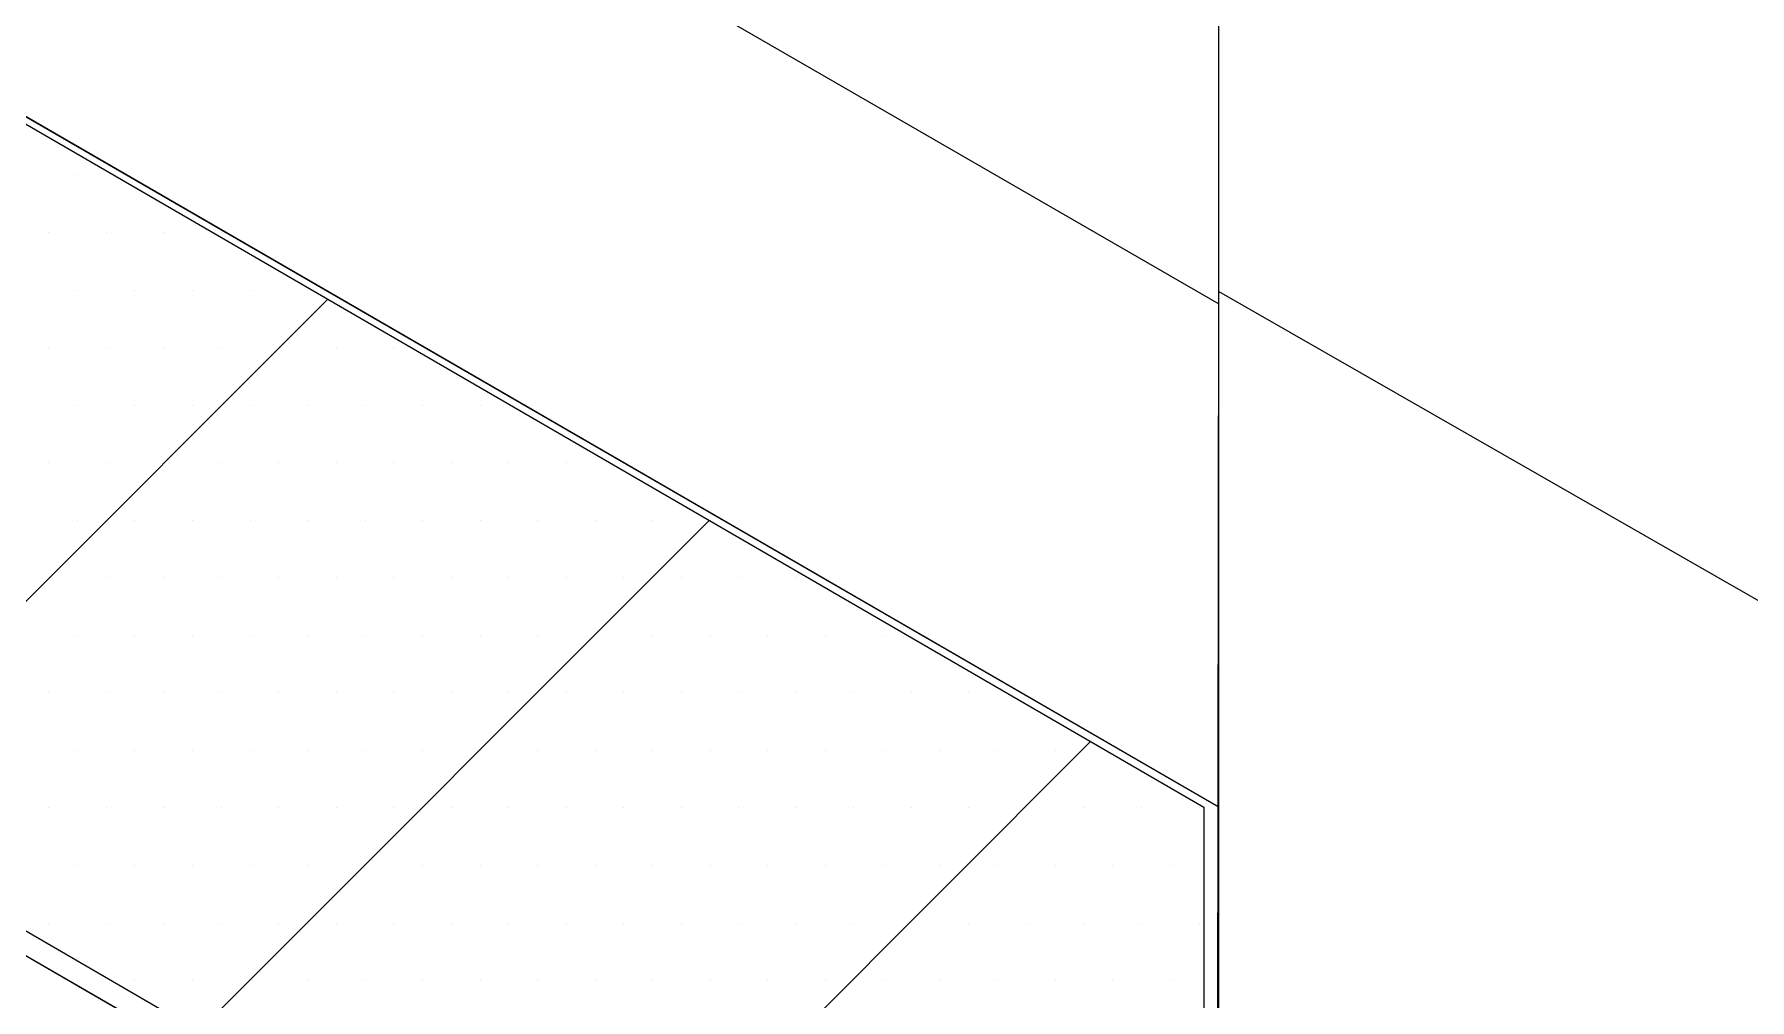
# Model space of a CAD drawing. Extents: x -1279 to 5791, y -3809 to 1769.
# Drawn here: x 164.28 to 204.55, y 1130.54 to 1153.19 of the extents above; entities that cross this region are included whole.
import ezdxf

# ---------------------------------------------------------------- set-up
doc = ezdxf.new("R2010")
doc.units = 0
doc.header["$MEASUREMENT"] = 0
for name, color, linetype, lineweight in [('.ATI-HATCH', 7, 'Continuous', 0), ('G-ANNO-TTLB', 7, 'Continuous', 0), ('Layer 12', 7, 'Continuous', 0), ('TYVEK', 7, 'Continuous', 0)]:
    doc.layers.add(name, color=color, linetype=linetype, lineweight=lineweight)

# ---------------------------------------------------------------- blocks, each defined once
blk = doc.blocks.new('Block_71')
at = {"layer": '.ATI-HATCH'}
blk.add_open_spline([(121.1, 1156.441), (121.1, 1156.441), (192.042, 1115.402), (192.042, 1115.402), (192.042, 1115.402), (192.071, 1135.074), (192.071, 1135.074), (192.071, 1135.074), (155.134, 1156.441), (155.134, 1156.441), (155.134, 1156.441), (121.1, 1156.441), (121.1, 1156.441)], degree=3, knots=[0, 0, 0, 0, 1, 1, 1, 2, 2, 2, 3, 3, 3, 4, 4, 4, 4], dxfattribs=at)
at = {"layer": '.ATI-HATCH', "color": 8, "lineweight": 0, "true_color": 0x808080}
for points in [[(165.295, 1149.893), (165.295, 1149.893), (165.295, 1149.893), (165.295, 1149.893)], [(164.62, 1148.543), (164.62, 1148.543), (164.62, 1148.543), (164.62, 1148.543)], [(165.97, 1148.543), (165.97, 1148.543), (165.97, 1148.543), (165.97, 1148.543)], [(167.32, 1148.543), (167.32, 1148.543), (167.32, 1148.543), (167.32, 1148.543)], [(168.67, 1148.543), (168.67, 1148.543), (168.67, 1148.543), (168.67, 1148.543)], [(165.295, 1147.193), (165.295, 1147.193), (165.295, 1147.193), (165.295, 1147.193)], [(166.645, 1147.193), (166.645, 1147.193), (166.645, 1147.193), (166.645, 1147.193)], [(167.995, 1147.193), (167.995, 1147.193), (167.995, 1147.193), (167.995, 1147.193)], [(169.345, 1147.193), (169.345, 1147.193), (169.345, 1147.193), (169.345, 1147.193)], [(170.695, 1147.193), (170.695, 1147.193), (170.695, 1147.193), (170.695, 1147.193)], [(164.62, 1145.843), (164.62, 1145.843), (164.62, 1145.843), (164.62, 1145.843)], [(165.97, 1145.843), (165.97, 1145.843), (165.97, 1145.843), (165.97, 1145.843)], [(167.32, 1145.843), (167.32, 1145.843), (167.32, 1145.843), (167.32, 1145.843)], [(168.67, 1145.843), (168.67, 1145.843), (168.67, 1145.843), (168.67, 1145.843)], [(170.02, 1145.843), (170.02, 1145.843), (170.02, 1145.843), (170.02, 1145.843)], [(171.37, 1145.843), (171.37, 1145.843), (171.37, 1145.843), (171.37, 1145.843)], [(172.72, 1145.843), (172.72, 1145.843), (172.72, 1145.843), (172.72, 1145.843)], [(165.295, 1144.493), (165.295, 1144.493), (165.295, 1144.493), (165.295, 1144.493)], [(166.645, 1144.493), (166.645, 1144.493), (166.645, 1144.493), (166.645, 1144.493)], [(167.995, 1144.493), (167.995, 1144.493), (167.995, 1144.493), (167.995, 1144.493)], [(169.345, 1144.493), (169.345, 1144.493), (169.345, 1144.493), (169.345, 1144.493)], [(170.695, 1144.493), (170.695, 1144.493), (170.695, 1144.493), (170.695, 1144.493)], [(172.045, 1144.493), (172.045, 1144.493), (172.045, 1144.493), (172.045, 1144.493)], [(173.395, 1144.493), (173.395, 1144.493), (173.395, 1144.493), (173.395, 1144.493)], [(174.745, 1144.493), (174.745, 1144.493), (174.745, 1144.493), (174.745, 1144.493)], [(164.62, 1143.143), (164.62, 1143.143), (164.62, 1143.143), (164.62, 1143.143)], [(165.97, 1143.143), (165.97, 1143.143), (165.97, 1143.143), (165.97, 1143.143)], [(167.32, 1143.143), (167.32, 1143.143), (167.32, 1143.143), (167.32, 1143.143)], [(168.67, 1143.143), (168.67, 1143.143), (168.67, 1143.143), (168.67, 1143.143)], [(170.02, 1143.143), (170.02, 1143.143), (170.02, 1143.143), (170.02, 1143.143)], [(171.37, 1143.143), (171.37, 1143.143), (171.37, 1143.143), (171.37, 1143.143)], [(172.72, 1143.143), (172.72, 1143.143), (172.72, 1143.143), (172.72, 1143.143)], [(174.07, 1143.143), (174.07, 1143.143), (174.07, 1143.143), (174.07, 1143.143)], [(175.42, 1143.143), (175.42, 1143.143), (175.42, 1143.143), (175.42, 1143.143)], [(176.77, 1143.143), (176.77, 1143.143), (176.77, 1143.143), (176.77, 1143.143)], [(178.12, 1143.143), (178.12, 1143.143), (178.12, 1143.143), (178.12, 1143.143)], [(165.295, 1141.793), (165.295, 1141.793), (165.295, 1141.793), (165.295, 1141.793)], [(166.645, 1141.793), (166.645, 1141.793), (166.645, 1141.793), (166.645, 1141.793)], [(167.995, 1141.793), (167.995, 1141.793), (167.995, 1141.793), (167.995, 1141.793)], [(169.345, 1141.793), (169.345, 1141.793), (169.345, 1141.793), (169.345, 1141.793)], [(170.695, 1141.793), (170.695, 1141.793), (170.695, 1141.793), (170.695, 1141.793)], [(172.045, 1141.793), (172.045, 1141.793), (172.045, 1141.793), (172.045, 1141.793)], [(173.395, 1141.793), (173.395, 1141.793), (173.395, 1141.793), (173.395, 1141.793)], [(174.745, 1141.793), (174.745, 1141.793), (174.745, 1141.793), (174.745, 1141.793)], [(176.095, 1141.793), (176.095, 1141.793), (176.095, 1141.793), (176.095, 1141.793)], [(177.445, 1141.793), (177.445, 1141.793), (177.445, 1141.793), (177.445, 1141.793)], [(178.795, 1141.793), (178.795, 1141.793), (178.795, 1141.793), (178.795, 1141.793)], [(180.145, 1141.793), (180.145, 1141.793), (180.145, 1141.793), (180.145, 1141.793)], [(164.62, 1140.443), (164.62, 1140.443), (164.62, 1140.443), (164.62, 1140.443)], [(165.97, 1140.443), (165.97, 1140.443), (165.97, 1140.443), (165.97, 1140.443)], [(167.32, 1140.443), (167.32, 1140.443), (167.32, 1140.443), (167.32, 1140.443)], [(168.67, 1140.443), (168.67, 1140.443), (168.67, 1140.443), (168.67, 1140.443)], [(170.02, 1140.443), (170.02, 1140.443), (170.02, 1140.443), (170.02, 1140.443)], [(171.37, 1140.443), (171.37, 1140.443), (171.37, 1140.443), (171.37, 1140.443)], [(172.72, 1140.443), (172.72, 1140.443), (172.72, 1140.443), (172.72, 1140.443)], [(174.07, 1140.443), (174.07, 1140.443), (174.07, 1140.443), (174.07, 1140.443)], [(175.42, 1140.443), (175.42, 1140.443), (175.42, 1140.443), (175.42, 1140.443)], [(176.77, 1140.443), (176.77, 1140.443), (176.77, 1140.443), (176.77, 1140.443)], [(178.12, 1140.443), (178.12, 1140.443), (178.12, 1140.443), (178.12, 1140.443)], [(179.47, 1140.443), (179.47, 1140.443), (179.47, 1140.443), (179.47, 1140.443)], [(180.82, 1140.443), (180.82, 1140.443), (180.82, 1140.443), (180.82, 1140.443)], [(182.17, 1140.443), (182.17, 1140.443), (182.17, 1140.443), (182.17, 1140.443)], [(165.295, 1139.093), (165.295, 1139.093), (165.295, 1139.093), (165.295, 1139.093)], [(166.645, 1139.093), (166.645, 1139.093), (166.645, 1139.093), (166.645, 1139.093)], [(167.995, 1139.093), (167.995, 1139.093), (167.995, 1139.093), (167.995, 1139.093)], [(169.345, 1139.093), (169.345, 1139.093), (169.345, 1139.093), (169.345, 1139.093)], [(170.695, 1139.093), (170.695, 1139.093), (170.695, 1139.093), (170.695, 1139.093)], [(172.045, 1139.093), (172.045, 1139.093), (172.045, 1139.093), (172.045, 1139.093)], [(173.395, 1139.093), (173.395, 1139.093), (173.395, 1139.093), (173.395, 1139.093)], [(174.745, 1139.093), (174.745, 1139.093), (174.745, 1139.093), (174.745, 1139.093)], [(176.095, 1139.093), (176.095, 1139.093), (176.095, 1139.093), (176.095, 1139.093)], [(177.445, 1139.093), (177.445, 1139.093), (177.445, 1139.093), (177.445, 1139.093)], [(178.795, 1139.093), (178.795, 1139.093), (178.795, 1139.093), (178.795, 1139.093)], [(180.145, 1139.093), (180.145, 1139.093), (180.145, 1139.093), (180.145, 1139.093)], [(181.495, 1139.093), (181.495, 1139.093), (181.495, 1139.093), (181.495, 1139.093)], [(182.845, 1139.093), (182.845, 1139.093), (182.845, 1139.093), (182.845, 1139.093)], [(184.195, 1139.093), (184.195, 1139.093), (184.195, 1139.093), (184.195, 1139.093)], [(164.62, 1137.743), (164.62, 1137.743), (164.62, 1137.743), (164.62, 1137.743)], [(165.97, 1137.743), (165.97, 1137.743), (165.97, 1137.743), (165.97, 1137.743)], [(167.32, 1137.743), (167.32, 1137.743), (167.32, 1137.743), (167.32, 1137.743)], [(168.67, 1137.743), (168.67, 1137.743), (168.67, 1137.743), (168.67, 1137.743)], [(170.02, 1137.743), (170.02, 1137.743), (170.02, 1137.743), (170.02, 1137.743)], [(171.37, 1137.743), (171.37, 1137.743), (171.37, 1137.743), (171.37, 1137.743)], [(172.72, 1137.743), (172.72, 1137.743), (172.72, 1137.743), (172.72, 1137.743)], [(174.07, 1137.743), (174.07, 1137.743), (174.07, 1137.743), (174.07, 1137.743)], [(175.42, 1137.743), (175.42, 1137.743), (175.42, 1137.743), (175.42, 1137.743)], [(176.77, 1137.743), (176.77, 1137.743), (176.77, 1137.743), (176.77, 1137.743)], [(178.12, 1137.743), (178.12, 1137.743), (178.12, 1137.743), (178.12, 1137.743)], [(179.47, 1137.743), (179.47, 1137.743), (179.47, 1137.743), (179.47, 1137.743)], [(180.82, 1137.743), (180.82, 1137.743), (180.82, 1137.743), (180.82, 1137.743)], [(182.17, 1137.743), (182.17, 1137.743), (182.17, 1137.743), (182.17, 1137.743)], [(183.52, 1137.743), (183.52, 1137.743), (183.52, 1137.743), (183.52, 1137.743)], [(184.87, 1137.743), (184.87, 1137.743), (184.87, 1137.743), (184.87, 1137.743)], [(186.22, 1137.743), (186.22, 1137.743), (186.22, 1137.743), (186.22, 1137.743)], [(165.295, 1136.393), (165.295, 1136.393), (165.295, 1136.393), (165.295, 1136.393)], [(166.645, 1136.393), (166.645, 1136.393), (166.645, 1136.393), (166.645, 1136.393)], [(167.995, 1136.393), (167.995, 1136.393), (167.995, 1136.393), (167.995, 1136.393)], [(169.345, 1136.393), (169.345, 1136.393), (169.345, 1136.393), (169.345, 1136.393)], [(170.695, 1136.393), (170.695, 1136.393), (170.695, 1136.393), (170.695, 1136.393)], [(172.045, 1136.393), (172.045, 1136.393), (172.045, 1136.393), (172.045, 1136.393)], [(173.395, 1136.393), (173.395, 1136.393), (173.395, 1136.393), (173.395, 1136.393)], [(174.745, 1136.393), (174.745, 1136.393), (174.745, 1136.393), (174.745, 1136.393)], [(176.095, 1136.393), (176.095, 1136.393), (176.095, 1136.393), (176.095, 1136.393)], [(177.445, 1136.393), (177.445, 1136.393), (177.445, 1136.393), (177.445, 1136.393)], [(178.795, 1136.393), (178.795, 1136.393), (178.795, 1136.393), (178.795, 1136.393)], [(180.145, 1136.393), (180.145, 1136.393), (180.145, 1136.393), (180.145, 1136.393)], [(181.495, 1136.393), (181.495, 1136.393), (181.495, 1136.393), (181.495, 1136.393)], [(182.845, 1136.393), (182.845, 1136.393), (182.845, 1136.393), (182.845, 1136.393)], [(184.195, 1136.393), (184.195, 1136.393), (184.195, 1136.393), (184.195, 1136.393)], [(185.545, 1136.393), (185.545, 1136.393), (185.545, 1136.393), (185.545, 1136.393)], [(186.895, 1136.393), (186.895, 1136.393), (186.895, 1136.393), (186.895, 1136.393)], [(188.245, 1136.393), (188.245, 1136.393), (188.245, 1136.393), (188.245, 1136.393)], [(189.595, 1136.393), (189.595, 1136.393), (189.595, 1136.393), (189.595, 1136.393)], [(164.62, 1135.043), (164.62, 1135.043), (164.62, 1135.043), (164.62, 1135.043)], [(165.97, 1135.043), (165.97, 1135.043), (165.97, 1135.043), (165.97, 1135.043)], [(167.32, 1135.043), (167.32, 1135.043), (167.32, 1135.043), (167.32, 1135.043)], [(168.67, 1135.043), (168.67, 1135.043), (168.67, 1135.043), (168.67, 1135.043)], [(170.02, 1135.043), (170.02, 1135.043), (170.02, 1135.043), (170.02, 1135.043)], [(171.37, 1135.043), (171.37, 1135.043), (171.37, 1135.043), (171.37, 1135.043)], [(172.72, 1135.043), (172.72, 1135.043), (172.72, 1135.043), (172.72, 1135.043)], [(174.07, 1135.043), (174.07, 1135.043), (174.07, 1135.043), (174.07, 1135.043)], [(175.42, 1135.043), (175.42, 1135.043), (175.42, 1135.043), (175.42, 1135.043)], [(176.77, 1135.043), (176.77, 1135.043), (176.77, 1135.043), (176.77, 1135.043)], [(178.12, 1135.043), (178.12, 1135.043), (178.12, 1135.043), (178.12, 1135.043)], [(179.47, 1135.043), (179.47, 1135.043), (179.47, 1135.043), (179.47, 1135.043)], [(180.82, 1135.043), (180.82, 1135.043), (180.82, 1135.043), (180.82, 1135.043)], [(182.17, 1135.043), (182.17, 1135.043), (182.17, 1135.043), (182.17, 1135.043)], [(183.52, 1135.043), (183.52, 1135.043), (183.52, 1135.043), (183.52, 1135.043)], [(184.87, 1135.043), (184.87, 1135.043), (184.87, 1135.043), (184.87, 1135.043)], [(186.22, 1135.043), (186.22, 1135.043), (186.22, 1135.043), (186.22, 1135.043)], [(187.57, 1135.043), (187.57, 1135.043), (187.57, 1135.043), (187.57, 1135.043)], [(188.92, 1135.043), (188.92, 1135.043), (188.92, 1135.043), (188.92, 1135.043)], [(190.27, 1135.043), (190.27, 1135.043), (190.27, 1135.043), (190.27, 1135.043)], [(191.62, 1135.043), (191.62, 1135.043), (191.62, 1135.043), (191.62, 1135.043)], [(165.295, 1133.693), (165.295, 1133.693), (165.295, 1133.693), (165.295, 1133.693)], [(166.645, 1133.693), (166.645, 1133.693), (166.645, 1133.693), (166.645, 1133.693)], [(167.995, 1133.693), (167.995, 1133.693), (167.995, 1133.693), (167.995, 1133.693)], [(169.345, 1133.693), (169.345, 1133.693), (169.345, 1133.693), (169.345, 1133.693)], [(170.695, 1133.693), (170.695, 1133.693), (170.695, 1133.693), (170.695, 1133.693)], [(172.045, 1133.693), (172.045, 1133.693), (172.045, 1133.693), (172.045, 1133.693)], [(173.395, 1133.693), (173.395, 1133.693), (173.395, 1133.693), (173.395, 1133.693)], [(174.745, 1133.693), (174.745, 1133.693), (174.745, 1133.693), (174.745, 1133.693)], [(176.095, 1133.693), (176.095, 1133.693), (176.095, 1133.693), (176.095, 1133.693)], [(177.445, 1133.693), (177.445, 1133.693), (177.445, 1133.693), (177.445, 1133.693)], [(178.795, 1133.693), (178.795, 1133.693), (178.795, 1133.693), (178.795, 1133.693)], [(180.145, 1133.693), (180.145, 1133.693), (180.145, 1133.693), (180.145, 1133.693)], [(181.495, 1133.693), (181.495, 1133.693), (181.495, 1133.693), (181.495, 1133.693)], [(182.845, 1133.693), (182.845, 1133.693), (182.845, 1133.693), (182.845, 1133.693)], [(184.195, 1133.693), (184.195, 1133.693), (184.195, 1133.693), (184.195, 1133.693)], [(185.545, 1133.693), (185.545, 1133.693), (185.545, 1133.693), (185.545, 1133.693)], [(186.895, 1133.693), (186.895, 1133.693), (186.895, 1133.693), (186.895, 1133.693)], [(188.245, 1133.693), (188.245, 1133.693), (188.245, 1133.693), (188.245, 1133.693)], [(189.595, 1133.693), (189.595, 1133.693), (189.595, 1133.693), (189.595, 1133.693)], [(190.945, 1133.693), (190.945, 1133.693), (190.945, 1133.693), (190.945, 1133.693)], [(164.62, 1132.343), (164.62, 1132.343), (164.62, 1132.343), (164.62, 1132.343)], [(165.97, 1132.343), (165.97, 1132.343), (165.97, 1132.343), (165.97, 1132.343)], [(167.32, 1132.343), (167.32, 1132.343), (167.32, 1132.343), (167.32, 1132.343)], [(168.67, 1132.343), (168.67, 1132.343), (168.67, 1132.343), (168.67, 1132.343)], [(170.02, 1132.343), (170.02, 1132.343), (170.02, 1132.343), (170.02, 1132.343)], [(171.37, 1132.343), (171.37, 1132.343), (171.37, 1132.343), (171.37, 1132.343)], [(172.72, 1132.343), (172.72, 1132.343), (172.72, 1132.343), (172.72, 1132.343)], [(174.07, 1132.343), (174.07, 1132.343), (174.07, 1132.343), (174.07, 1132.343)], [(175.42, 1132.343), (175.42, 1132.343), (175.42, 1132.343), (175.42, 1132.343)], [(176.77, 1132.343), (176.77, 1132.343), (176.77, 1132.343), (176.77, 1132.343)], [(178.12, 1132.343), (178.12, 1132.343), (178.12, 1132.343), (178.12, 1132.343)], [(179.47, 1132.343), (179.47, 1132.343), (179.47, 1132.343), (179.47, 1132.343)], [(180.82, 1132.343), (180.82, 1132.343), (180.82, 1132.343), (180.82, 1132.343)], [(182.17, 1132.343), (182.17, 1132.343), (182.17, 1132.343), (182.17, 1132.343)], [(183.52, 1132.343), (183.52, 1132.343), (183.52, 1132.343), (183.52, 1132.343)], [(184.87, 1132.343), (184.87, 1132.343), (184.87, 1132.343), (184.87, 1132.343)], [(186.22, 1132.343), (186.22, 1132.343), (186.22, 1132.343), (186.22, 1132.343)], [(187.57, 1132.343), (187.57, 1132.343), (187.57, 1132.343), (187.57, 1132.343)], [(188.92, 1132.343), (188.92, 1132.343), (188.92, 1132.343), (188.92, 1132.343)], [(190.27, 1132.343), (190.27, 1132.343), (190.27, 1132.343), (190.27, 1132.343)], [(191.62, 1132.343), (191.62, 1132.343), (191.62, 1132.343), (191.62, 1132.343)], [(165.295, 1130.993), (165.295, 1130.993), (165.295, 1130.993), (165.295, 1130.993)], [(166.645, 1130.993), (166.645, 1130.993), (166.645, 1130.993), (166.645, 1130.993)], [(167.995, 1130.993), (167.995, 1130.993), (167.995, 1130.993), (167.995, 1130.993)], [(169.345, 1130.993), (169.345, 1130.993), (169.345, 1130.993), (169.345, 1130.993)], [(170.695, 1130.993), (170.695, 1130.993), (170.695, 1130.993), (170.695, 1130.993)], [(172.045, 1130.993), (172.045, 1130.993), (172.045, 1130.993), (172.045, 1130.993)], [(173.395, 1130.993), (173.395, 1130.993), (173.395, 1130.993), (173.395, 1130.993)], [(174.745, 1130.993), (174.745, 1130.993), (174.745, 1130.993), (174.745, 1130.993)], [(176.095, 1130.993), (176.095, 1130.993), (176.095, 1130.993), (176.095, 1130.993)], [(177.445, 1130.993), (177.445, 1130.993), (177.445, 1130.993), (177.445, 1130.993)], [(178.795, 1130.993), (178.795, 1130.993), (178.795, 1130.993), (178.795, 1130.993)], [(180.145, 1130.993), (180.145, 1130.993), (180.145, 1130.993), (180.145, 1130.993)], [(181.495, 1130.993), (181.495, 1130.993), (181.495, 1130.993), (181.495, 1130.993)], [(182.845, 1130.993), (182.845, 1130.993), (182.845, 1130.993), (182.845, 1130.993)], [(184.195, 1130.993), (184.195, 1130.993), (184.195, 1130.993), (184.195, 1130.993)], [(185.545, 1130.993), (185.545, 1130.993), (185.545, 1130.993), (185.545, 1130.993)], [(186.895, 1130.993), (186.895, 1130.993), (186.895, 1130.993), (186.895, 1130.993)], [(188.245, 1130.993), (188.245, 1130.993), (188.245, 1130.993), (188.245, 1130.993)], [(189.595, 1130.993), (189.595, 1130.993), (189.595, 1130.993), (189.595, 1130.993)], [(190.945, 1130.993), (190.945, 1130.993), (190.945, 1130.993), (190.945, 1130.993)]]:
    blk.add_open_spline(points, degree=3, dxfattribs=at)

msp = doc.modelspace()

# ---------------------------------------------------------------- hatches: boundary and pattern name
at = {"layer": 'G-ANNO-TTLB', "true_color": 0xff00ff, "transparency": 33554687}
h = msp.add_hatch(color=6, dxfattribs=at)
edge = h.paths.add_edge_path()
edge.add_spline(control_points=[(1773.018, -796.5), (1773.018, -796.5), (-1156.5, -796.5), (-1156.5, -796.5), (-1156.5, -796.5), (-1156.5, 1660.5), (-1156.5, 1660.5), (-1156.5, 1660.5), (1773.018, 1660.5), (1773.018, 1660.5), (1773.018, 1660.5), (1773.018, -796.5), (1773.018, -796.5)], knot_values=[0, 0, 0, 0, 1, 1, 1, 2, 2, 2, 3, 3, 3, 4, 4, 4, 4], degree=3, periodic=0)
edge = h.paths.add_edge_path()
edge.add_spline(control_points=[(-1147.5, 1651.5), (-1147.5, 1651.5), (-1147.5, -787.5), (-1147.5, -787.5), (-1147.5, -787.5), (1764.018, -787.5), (1764.018, -787.5), (1764.018, -787.5), (1764.018, 1651.5), (1764.018, 1651.5), (1764.018, 1651.5), (-1147.5, 1651.5), (-1147.5, 1651.5)], knot_values=[0, 0, 0, 0, 1, 1, 1, 2, 2, 2, 3, 3, 3, 4, 4, 4, 4], degree=3, periodic=0)
edge.add_line((-1147.5, 1651.5), (-1147.5, 1651.5))
at = {"layer": 'Layer 12', "true_color": 0x000000, "transparency": 33554687}
h = msp.add_hatch(dxfattribs=at)
h.set_pattern_fill('_U', color=18, scale=10, angle=45, style=2, pattern_type=0)
h.set_pattern_definition([(45, (0, 0), (-7.07107, 7.07107), [])])
h.paths.add_polyline_path([(191.73, 1135.058), (191.73, 1116.082), (116.369, 1159.891), (132.831, 1169.206)])

# ---------------------------------------------------------------- linework, layer by layer
at = {"layer": 'G-ANNO-TTLB'}
for points in [[(1773.018, -796.5), (1773.018, -796.5), (-1156.5, -796.5), (-1156.5, -796.5), (-1156.5, -796.5), (-1156.5, 1660.5), (-1156.5, 1660.5), (-1156.5, 1660.5), (1773.018, 1660.5), (1773.018, 1660.5), (1773.018, 1660.5), (1773.018, -796.5), (1773.018, -796.5)], [(-1147.5, 1651.5), (-1147.5, 1651.5), (-1147.5, -787.5), (-1147.5, -787.5), (-1147.5, -787.5), (1764.018, -787.5), (1764.018, -787.5), (1764.018, -787.5), (1764.018, 1651.5), (1764.018, 1651.5), (1764.018, 1651.5), (-1147.5, 1651.5), (-1147.5, 1651.5)]]:
    msp.add_open_spline(points, degree=3, knots=[0, 0, 0, 0, 1, 1, 1, 2, 2, 2, 3, 3, 3, 4, 4, 4, 4], dxfattribs=at)
at = {"layer": 'Layer 12'}
msp.add_lwpolyline([(191.73, 1135.058), (191.73, 1116.082), (116.369, 1159.891), (132.831, 1169.206)], close=True, dxfattribs=at)
at = {"layer": 'TYVEK', "color": 18, "lineweight": 25, "true_color": 0x000000}
for p, q in [((192.088, 1108.67), (192.088, 1279.433)), ((169.749, 1159.759), (192.088, 1146.872))]:
    msp.add_line(p, q, dxfattribs=at)
at = {"layer": 'TYVEK', "color": 4, "lineweight": 25, "true_color": 0x00ffff}
for p, q in [((132.628, 1169.461), (192.071, 1135.074)), ((115.382, 1159.749), (192.042, 1115.402)), ((192.035, 1110.449), (192.088, 1147.158)), ((192.088, 1147.158), (218.202, 1132.205))]:
    msp.add_line(p, q, dxfattribs=at)

# ---------------------------------------------------------------- block references
at = {"layer": '.ATI-HATCH'}
msp.add_blockref('Block_71', (0, 0), dxfattribs=at)

doc.saveas('drawing.dxf')
